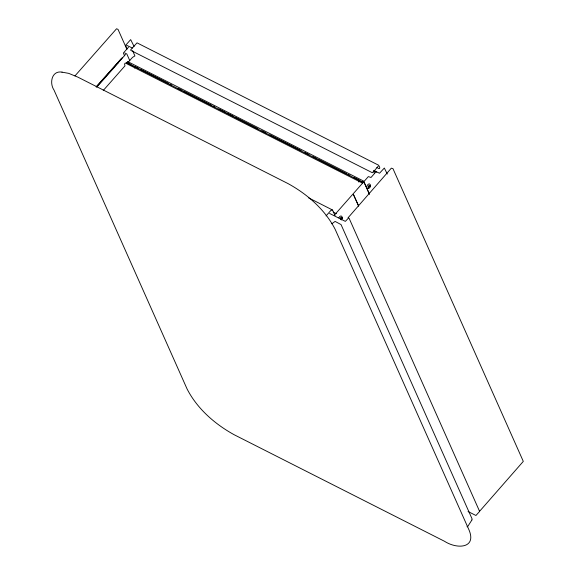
<?xml version="1.0" encoding="UTF-8"?>
<svg xmlns="http://www.w3.org/2000/svg" width="575" height="575" viewBox="0 0 575 575"><rect width="100%" height="100%" fill="white"/><g stroke="black" fill="none" stroke-linecap="round" stroke-linejoin="round"><path stroke-width="0.86" d="M341.298 219.916L341.241 219.528M128.484 47.208L123.388 53.037L124.545 55.761M375.561 172.256L371.026 177.474L368.345 176.597L334.391 215.115M471.974 519.879L472.032 518.787L341.033 224.566L335.103 221.418L331.768 223.79M332.142 210.759L331.811 209.638L308.523 197.814M338.819 217.832L339.803 216.452L340.982 215.912C342.643 216.286 342.477 218.787 341.435 219.765M471.902 519.987L467.576 526.758L467.008 526.743M134.73 68.138L134.902 66.944L126.529 62.704M340.594 219.341L340.903 217.638L340.493 218.04M74.958 75.907L116.567 28.75L118.033 29.411L126.838 49.184M96.075 86.861L121.066 58.966M96.449 86.89L121.993 57.91L122.655 57.759M96.859 87.041L118.242 62.934M103.248 90.498L124.969 65.859L124.574 63.998L125.257 62.991L362.796 183.296M127.966 62.459L132.552 57.349L134.895 55.94L132.617 50.643M326.061 215.905L331.739 209.465L332.458 209.832L335.017 215.582L334.413 215.273M341.737 217.602L341.147 218.062L341.802 217.53M368.611 187.112L368.582 187.845L369.2 185.538L368.798 185.933M378.192 166.232L374.095 171.077M373.477 171.573L372.298 172.701L130.755 50.363L130.69 49.874L137.008 42.845L378.551 165.19C380.521 167.814 380.269 170.186 376.891 167.39M367.928 188.593C370.243 188.614 371.694 184.64 369.287 183.806C367.454 184.144 366.067 186.825 367.26 188.377L367.741 188.535M62.078 72.141C51.664 70.279 49.256 83.145 53.985 90.016L187.083 388.973C197.247 408.768 214.899 424.142 234.205 434.757L444.525 541.291C457.678 549.772 477.861 548.14 468.302 528.36L335.203 229.403C325.04 209.609 307.388 194.235 288.082 183.619L77.762 77.086L68.712 73.363L61.942 72.141M126.673 45.31L132.343 48.005M374.246 170.703L379.514 173.248L384.33 168.037L387.27 174.038M374.167 170.811L376.704 172.184M127.305 61.388L363.918 181.233M126.838 62.38L130.834 64.4M134.83 66.427L138.827 68.454M140.429 69.259L168.403 83.433M170.006 84.245L171.602 85.05M177.998 88.291L181.995 90.318M183.59 91.123L211.571 105.297M213.167 106.102L214.77 106.914M218.766 108.941L225.163 112.175M226.758 112.987L233.155 116.229M234.751 117.034L257.938 128.778M261.934 130.805L265.93 132.825M269.927 134.852L301.099 150.643M305.095 152.67L309.091 154.689M313.088 156.716L317.084 158.743M318.687 159.548L346.66 173.722M348.263 174.527L349.859 175.339M353.855 177.366L359.454 180.198M361.855 181.412L363.45 182.225M126.435 62.517L363.048 182.361M362.775 182.347L359.476 180.73L358.771 182.045M333.213 212.118L336.411 213.735M479.32 510.902L479.938 510.916L523.3 461.387L392.977 168.676L391.352 168.144L348.04 217.788M468.05 511.513L475.942 515.488L479.629 511.427L349.118 218.292L348.45 218.119L345.352 221.382L329.547 213.426M374.246 170.538L373.383 170.983L374.555 173.614M369.466 194.113L364.198 182.476L369.351 194.055M358.39 205.433L353.496 194.623L358.649 206.202M134.09 46.438L130.676 39.617L125.537 45.403L127.068 48.882M129.799 60.655L126.838 54L124.768 52.979M125.558 54.409L118.127 62.876M368.877 186.12L368.884 186.602M369.682 187.536L369.682 187.536M342.168 217.832L341.873 218.773L342.168 217.832M370.465 185.725L370.171 186.667L370.465 185.725M370.293 185.416L369.452 185.962L370.293 185.416"/></g></svg>
